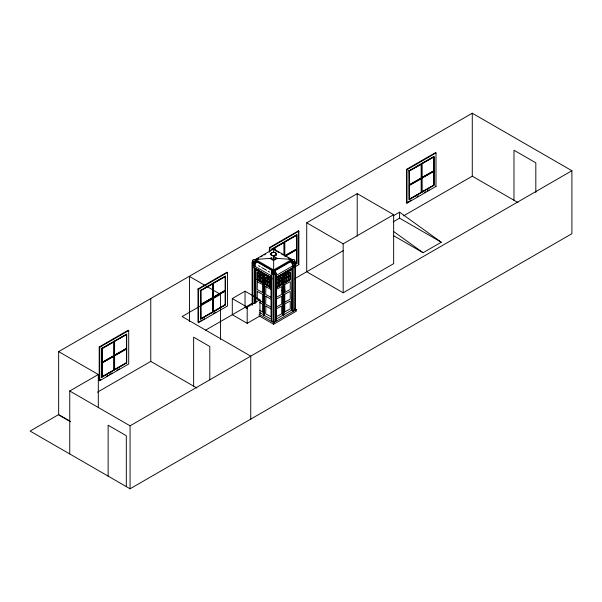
<?xml version="1.0" encoding="UTF-8"?>
<svg xmlns="http://www.w3.org/2000/svg" width="602" height="602" viewBox="0 0 602 602"><rect width="100%" height="100%" fill="white"/><g stroke="black" fill="none" stroke-linecap="round" stroke-linejoin="round"><path stroke-width="0.9" d="M271.472 257.551L270.012 258.393L255.444 259.439L273.647 269.952L291.857 259.439L277.289 258.393L273.647 260.493L273.647 271.005L255.444 260.493L255.444 259.439L273.654 248.927L291.857 259.439L291.857 260.493L273.647 271.005M273.654 252.614L273.654 248.927M291.443 310.308L292.128 268.025L275.919 277.65M282.413 290.141L282.428 290.465M273.609 255.888L272.887 255.835A2.942 1.701 0 0 1 270.81 254.631C270.418 251.869 275.325 251.674 276.491 253.623L276.589 254.217M270.757 254.127L270.81 253.758A2.942 1.701 0 0 1 271.103 253.344M273.496 255.692C275.686 256.422 271.946 266.046 273.609 255.76C279.125 255.865 274.994 250.297 271.6 252.84C268.612 255.414 275.37 257.084 276.491 254.503M276.589 254.067L276.491 254.631A2.942 1.701 0 0 1 274.414 255.835L273.805 255.692M282.413 290.013L282.12 290.57M270.712 254.036L271.57 255.263L273.654 255.76M290.826 260.433C292.391 263.811 298.005 259.153 292.369 259.454M282.654 289.871L282.285 290.54M252.321 261.855L252.321 305.124L252.163 262.036L254.067 263.39L256.189 262.69M273.767 252.524L274.414 252.554M271.878 272.872C270.817 273.872 275.212 275.159 275.475 273.361L275.475 271.261L274.106 270.471M295.018 309.789L295.093 261.825L295.093 309.834L295.093 309.308M282.458 289.788L282.428 290.33M69.99 421.122L58.657 414.582L58.657 351.613L472.277 113.214L571.9 170.735L571.9 233.696L130.07 488.786L30.1 431.07L58.371 414.748L70.509 421.754M306.719 222.793L357.212 193.641L393.655 214.688L393.655 263.653L343.17 292.805L306.719 271.765L306.719 222.793L343.17 243.833L393.655 214.688M269.365 252.261L269.365 247.61L298.366 230.867L298.87 231.153L298.87 264.639L294.845 266.964M197.99 288.945L226.992 272.202L227.496 272.495L227.496 305.982L198.494 322.725L197.99 322.431L197.99 288.945L198.494 289.238L227.496 272.495M269.365 247.61L269.869 247.896L298.87 231.153M406.5 169.373L435.502 152.63L436.006 152.923L436.006 186.409L407.005 203.152L406.5 202.859L406.5 169.373L407.005 169.666L436.006 152.923M99.202 346.963L128.203 330.22L128.708 330.506L128.708 363.992L99.706 380.735L99.202 380.449L99.202 346.963L99.706 347.249L128.708 330.506M271.886 249.062L296.846 234.652L296.846 263.473L294.431 264.872M200.519 290.405L225.479 275.994L225.479 304.815L200.519 319.226L200.519 290.405L200.014 290.111M272.939 248.746L284.242 242.373L284.242 255.278M284.618 255.835L284.618 242.004L296.726 235.164L296.726 248.995L284.746 255.91L284.746 242.079L296.726 235.164M200.767 290.548L212.867 283.708L212.867 297.538L200.895 304.454L200.767 290.548L212.867 283.708M213.251 283.346L225.351 276.506L225.351 290.33L213.371 297.245L213.251 283.346L225.351 276.506M273.067 248.822L284.242 242.373M254.977 259.447C249.8 259.041 254.939 263.857 256.55 260.455M271.826 249.717C270.975 248.807 274.881 247.332 275.483 249.19L275.423 250.801M409.021 170.833L433.982 156.422L433.982 185.243L409.021 199.653L409.021 170.833L408.517 170.539M101.226 348.129L101.73 348.415L126.691 334.005L126.691 362.833L101.73 377.243L101.226 376.95M409.277 170.976L421.377 164.135L421.377 177.966L409.405 184.882L409.277 170.976L421.377 164.135M421.754 163.774L433.861 156.934L433.861 170.757L421.882 177.673L421.754 163.774L433.861 156.934M101.979 348.566L114.079 341.725L114.079 355.549L102.107 362.464L101.979 348.566L114.079 341.725M114.463 341.357L126.563 334.516L126.563 348.347L114.591 355.263L114.463 341.357L126.563 334.516M256.881 259.138L258.521 258.19M260.862 256.836L262.502 255.895M264.045 255L265.685 254.052M256.347 262.337C255.797 264.143 251.824 262.811 252.689 261.817M275.483 249.19L275.483 249.717M271.991 278.222L253.058 267.378L253.051 265.279L254.646 264.361M271.652 277.545L271.652 278.417L255.218 268.928L255.557 268.733L255.557 269.613L257.483 270.328M285.423 255.376L296.726 248.995M200.767 304.379L212.867 297.538M213.251 297.177L225.351 290.33M285.423 255.955L296.726 249.574L296.726 263.405L294.325 264.79M200.767 304.966L212.867 298.118L212.867 311.949L200.895 318.864L200.767 304.966L212.867 298.118M213.251 297.757L225.351 290.916L225.351 304.747L213.371 311.655L213.251 297.757L225.351 290.916M285.544 256.031L296.726 249.574M409.277 184.806L421.377 177.966M421.754 177.598L433.861 170.757M259.078 276.363L257.49 275.708L257.716 272.428M101.979 362.389L114.079 355.549M114.463 355.188L126.563 348.347M409.277 185.386L421.377 178.546L421.377 192.377L409.405 199.292L409.277 185.386L421.377 178.546M421.754 178.184L433.861 171.344L433.861 185.168L421.882 192.083L421.754 178.184L433.861 171.344M220.528 339.475L220.528 294.363L182.128 316.539L250.741 356.151L250.741 419.12M101.979 362.976L114.079 356.136L114.079 369.959L102.107 376.875L101.979 362.976L114.079 356.136M114.463 355.767L126.563 348.927L126.563 362.758L114.591 369.673L114.463 355.767L126.563 348.927M257.49 272.563L259.078 273.218M260.786 277.349L259.191 276.694L259.424 273.413M259.078 279.907L257.49 279.253L257.716 275.972M259.191 273.541L260.786 274.203M262.487 278.335L260.899 277.68L261.125 274.399M263.465 274.173L263.811 273.978L263.578 315.034L263.578 274.113L264.195 274.467L264.195 315.395L271.54 319.369M257.49 276.1L259.078 276.762M260.786 280.893L259.191 280.239L259.424 276.958M260.899 274.527L262.487 275.182M256.919 279.576L262.6 282.993L262.6 275.122L257.152 271.969L257.152 279.84L262.6 282.993M273.195 270.471C268.304 271.803 276.529 274.038 275.475 271.261M259.191 277.086L260.786 277.74M262.487 281.871L260.899 281.217L261.125 277.936M273.647 271.525L292.813 260.463M262.826 292.564L257.152 289.547L257.378 281.548M260.899 278.071L262.487 278.726M267.604 281.284L266.016 280.63L266.242 277.349M69.749 453.961L69.749 390.999L98.314 374.504L98.314 407.396M275.475 272.841L275.475 273.361M290.992 262.352L293.279 263.142L294.649 262.352L294.589 260.741M273.195 274.414L275.919 273.361L275.919 272.841L275.919 320.851L273.722 321.95L271.374 320.851L271.291 273.06L273.195 274.414L273.195 321.897M291.157 262.698C291.94 264.12 295.559 263.232 295.018 261.87M259.944 315.967L247.189 323.334L232.297 314.733L232.297 298.554L245.044 291.195L259.944 299.788L259.944 314.169M266.016 277.484L267.604 278.139M269.312 282.27L267.717 281.616L267.943 278.335M295.003 264.255L296.726 263.405M200.767 318.789L212.867 311.949M213.251 311.588L225.351 304.747M267.604 284.829L266.016 284.174L266.242 280.893M267.717 278.47L269.312 279.125M271.013 283.256L269.425 282.601L269.651 279.32M409.277 199.217L421.377 192.377M421.754 192.015L433.861 185.168M101.979 376.799L114.079 369.959M114.463 369.598L126.563 362.758M266.016 281.029L267.604 281.683M257.152 281.676L262.826 284.693M269.312 285.815L267.717 285.16L267.943 281.879M269.425 279.448L271.013 280.103M199.601 321.506L201.211 320.573M202.821 319.647L204.439 318.714M213.296 313.597L215.712 312.205M294.333 266.678L295.951 265.745M275.701 277.838L293.904 267.326L293.904 265.226L275.701 275.739L275.693 278.395L275.355 278.192L280.05 275.483M281.616 274.58L283.181 273.677M284.746 272.774L286.311 271.871M287.876 270.968L289.442 270.065M275.693 278.395L292.128 268.906M406.5 202.859L411.332 200.067M416.968 196.816L418.586 195.883M424.222 192.632L425.832 191.699M427.443 190.766L429.053 189.841M99.202 380.449L100.812 379.516M106.456 376.258L108.067 375.332M109.677 374.399L112.092 373.007M116.923 370.215L119.346 368.823M265.444 284.498L271.126 287.914L271.126 280.043L265.678 276.89L265.678 284.761L271.126 287.914M275.799 278.417L282.127 274.76M283.768 274.083L283.768 315.012L283.534 273.948L285.122 273.037M286.702 272.127L290.653 269.839M275.355 279.072L291.789 269.583L291.443 269.387M267.717 282.007L269.312 282.662M271.013 286.8L269.425 286.138L269.651 282.865M262.826 302.272L257.152 299.254L257.378 291.255M276.378 280.05L277.966 279.396L277.966 282.549L276.378 283.203M278.079 279.072L279.667 278.417L279.667 281.563L278.079 282.218M279.779 278.086L281.375 277.432L281.375 280.577L279.779 281.232M284.897 275.129L286.492 274.474L286.492 277.627L284.897 278.282M286.605 274.151L288.192 273.489L288.192 276.642L286.605 277.296M288.305 273.165L289.901 272.51L289.901 275.656L288.305 276.31M271.351 297.486L265.678 294.468L265.903 286.469M269.425 282.993L271.013 283.647M393.249 215.832L399.577 212.182L441.281 242.23L423.101 252.727L393.43 235.593M276.378 283.595L277.966 282.94L277.966 286.085L276.378 286.74M278.079 282.609L279.667 281.954L279.667 285.107L278.079 285.762M279.779 281.631L281.375 280.968L281.375 284.121L279.779 284.776M284.897 278.673L286.492 278.019L286.492 281.164L284.897 281.819M286.605 277.688L288.192 277.033L288.192 280.178L286.605 280.841M288.305 276.709L289.901 276.047L289.901 279.2L288.305 279.855M257.152 291.383L262.826 294.401M265.678 286.597L271.351 289.615M281.939 284.445L276.258 287.861L276.258 279.99L281.713 276.837L281.713 284.708L276.258 287.861M290.465 279.524L284.784 282.94L284.784 275.069L290.239 271.916L290.239 279.787L284.784 282.94M97.441 392.188L150.771 361.403L196.877 388.019M205.666 330.107L252.351 303.152M294.551 278.794L343.366 250.605M393.241 221.799L399.577 218.157L441.281 242.23M403.611 215.825L472.277 176.183L518.029 202.588M276.032 289.562L281.713 286.544L281.713 294.416L276.032 297.433M284.558 284.641L290.239 281.623L290.239 289.494L284.558 292.512M271.351 307.193L265.678 304.176L265.903 296.176M232.297 298.554L247.189 307.155L259.944 299.788M283.941 287.538L284.505 287.342L283.941 288.192L284.505 287.342M283.941 290.774L284.851 290.247L283.941 290.774L283.941 290.111L284.738 290.051L284.392 287.274M284.054 290.834L284.505 290.051M284.738 290.051L283.941 290.111M259.485 302.437L262.826 304.108M265.678 296.304L271.351 299.322M276.032 299.269L281.713 296.252L281.713 304.123L276.032 307.14M284.558 294.348L290.239 291.33L290.239 299.202L284.558 302.219M271.351 316.9L265.678 313.883L265.903 305.884M259.485 310.308L262.826 311.979M265.678 306.012L271.351 309.029M276.032 308.976L281.713 305.959L281.713 313.83L276.032 316.848M284.558 304.055L290.239 301.038L290.239 308.909L284.558 311.926M271.374 320.851L271.374 320.324M275.242 319.67L291.97 310.007M282.917 275.234L282.917 315.23L283.768 315.012M275.919 320.324L275.919 320.851L275.897 272.909M291.157 310.188L292.896 310.933L295.093 309.834M259.048 314.244L273.654 322.68L296.372 309.563L296.372 311.136L273.654 324.252L259.048 315.824M69.749 390.999L130.07 425.817L571.9 170.735M282.549 289.765L282.172 290.6L282.579 289.728M272.887 252.554L273.571 252.539M255.444 259.439L258.175 259.439M289.126 259.439L291.857 259.439M254.142 263.345L254.067 266.182M435.502 186.116L436.006 186.409M274.361 249.883L279.23 252.674M281.525 254.021L283.211 254.97M284.708 255.858L286.394 256.813M287.899 257.694L290.284 259.078M298.87 264.639L298.366 264.353L298.366 230.867M294.649 262.352L294.589 261.862M275.106 257.137L277.289 258.393M270.012 258.393L273.647 260.493M254.533 260.493L273.699 271.555M258.604 265.73L260.192 266.641M261.772 267.559L266.52 270.298M268.108 271.216L269.688 272.127M253.051 265.279L271.261 275.791L271.261 277.891M257.566 269.41L259.131 270.313M254.992 268.191L271.427 277.68M259.063 271.239L260.643 272.149M262.224 273.067L263.811 273.978M265.219 274.79L271.54 278.448M255.557 269.613L271.991 279.095M284.505 287.861L284.851 288.057L283.941 288.192M284.054 290.315L284.505 290.57M294.754 308.623L296.372 309.563M259.853 312.626L263.811 314.906M263.578 315.034L264.195 315.395M247.399 308.728L245.044 307.374L245.044 291.195M220.528 294.363L189.525 276.461L189.525 321.573M58.657 351.613L98.314 374.504M393.527 231.416L423.101 252.727M283.279 296.071L282.315 290.134M535.818 192.482L535.818 162.833L513.98 150.229L513.98 200.255M472.277 113.214L472.277 176.183M433.733 156.859L433.733 170.69M433.733 171.269L433.733 185.1M421.882 163.849L421.882 177.673M421.882 178.26L421.882 192.083M421.249 164.068L421.249 177.891M421.249 178.478L421.249 192.301M409.405 171.051L409.405 184.882M409.405 185.461L409.405 199.292M407.005 169.666L407.005 203.152M399.577 212.182L399.577 218.157M357.212 193.641L357.212 236.15M343.17 243.833L343.17 292.805M296.598 235.089L296.598 248.919M296.598 249.506L296.598 263.33M293.212 261.531L293.279 263.142M293.204 263.352L293.279 310.88M292.429 261.531L292.429 263.104M292.444 263.352L292.444 266.152M292.444 268.01L292.444 310.843M292.369 261.569L292.369 263.142M292.369 263.398L292.369 266.189M292.354 267.288L292.369 310.88M288.539 273.293L288.539 276.446M288.539 276.837L288.539 279.983M286.83 274.279L286.83 277.424M286.83 277.823L286.83 280.968M285.13 275.264L285.13 278.41M285.13 278.801L285.13 281.954M285.017 282.677L285.017 283.068M284.784 284.776L284.784 292.647M284.784 294.483L284.784 302.347M284.784 304.191L284.784 312.054M284.392 290.51L284.054 287.598M284.114 242.297L284.114 255.203M283.151 274.437L283.151 315.365M280.013 278.214L280.013 281.367M280.013 281.759L280.013 284.904M278.305 279.2L278.305 282.346M278.305 282.744L278.305 285.89M276.604 280.186L276.604 283.331M276.604 283.73L276.604 286.876M276.491 287.598L276.491 287.989M276.258 289.697L276.258 297.569M276.258 299.405L276.258 307.276M276.258 309.112L276.258 316.983M274.038 272.548L274.106 274.158M274.03 274.369L274.106 321.897M273.654 322.68L273.654 324.252M273.255 272.548L273.255 274.121M273.27 274.369L273.27 321.859M273.195 272.586L273.195 274.158M271.126 289.75L271.126 297.621M271.126 299.457L271.126 307.329M271.126 309.165L271.126 317.036M270.9 287.651L270.9 288.042M270.787 280.239L270.787 283.384M270.787 283.783L270.787 286.928M269.869 247.896L269.869 251.621M269.079 279.253L269.079 282.406M269.079 282.797L269.079 285.942M267.378 278.267L267.378 281.42M267.378 281.811L267.378 284.957M264.428 275.257L264.428 315.26M262.6 284.829L262.6 292.7M262.6 294.536L262.6 302.407M262.6 304.243L262.6 312.107M262.374 282.729L262.374 283.121M262.261 275.317L262.261 278.463M262.261 278.854L262.261 282.007M260.561 274.331L260.561 277.477M260.561 277.876L260.561 281.021M258.852 273.346L258.852 276.499M258.852 276.89L258.852 280.035M255.903 268.537L255.903 302.693M254.977 261.561L254.977 263.134M254.977 263.39L254.977 266.182M254.977 268.04L254.977 303.423M254.909 261.524L254.909 263.097M254.902 263.345L254.902 266.137M254.902 268.003L254.902 303.385M254.127 261.524L254.067 263.134M254.142 268.003L254.067 303.423M252.75 260.726L252.689 262.337M247.189 307.155L247.189 323.334M225.223 276.431L225.223 290.262M225.223 290.841L225.223 304.672M213.371 283.422L213.371 297.245M213.371 297.832L213.371 311.655M212.747 283.64L212.747 297.463M212.747 298.05L212.747 311.874M209.797 379.772L209.797 346.511L193.641 337.18L193.641 386.153M200.895 290.623L200.895 304.454M200.895 305.033L200.895 318.864M198.494 289.238L198.494 322.725M150.771 298.434L150.771 361.403M130.07 425.817L130.07 488.786M126.435 334.441L126.435 348.272M126.435 348.859L126.435 362.682M126.307 486.612L126.307 435.713L108.134 425.215L108.134 476.122M114.591 341.432L114.591 355.263M114.591 355.842L114.591 369.673M113.959 341.65L113.959 355.481M113.959 356.06L113.959 369.891M102.107 348.633L102.107 362.464M102.107 363.051L102.107 376.875M101.73 348.415L101.73 377.243M99.706 347.249L99.706 380.735M275.317 257.837A1.926 1.114 0 0 1 273.902 259.492A1.926 1.114 0 0 1 271.788 258.107M275.016 254.985A1.926 1.114 0 0 1 274.617 255.158M271.57 252.99A2.942 1.701 0 0 1 272.179 252.727M275.122 252.727A2.942 1.701 0 0 1 275.731 252.99M276.198 253.344A2.942 1.701 0 0 1 276.491 253.758M271.878 271.75L271.818 273.361L271.878 271.75"/></g></svg>
